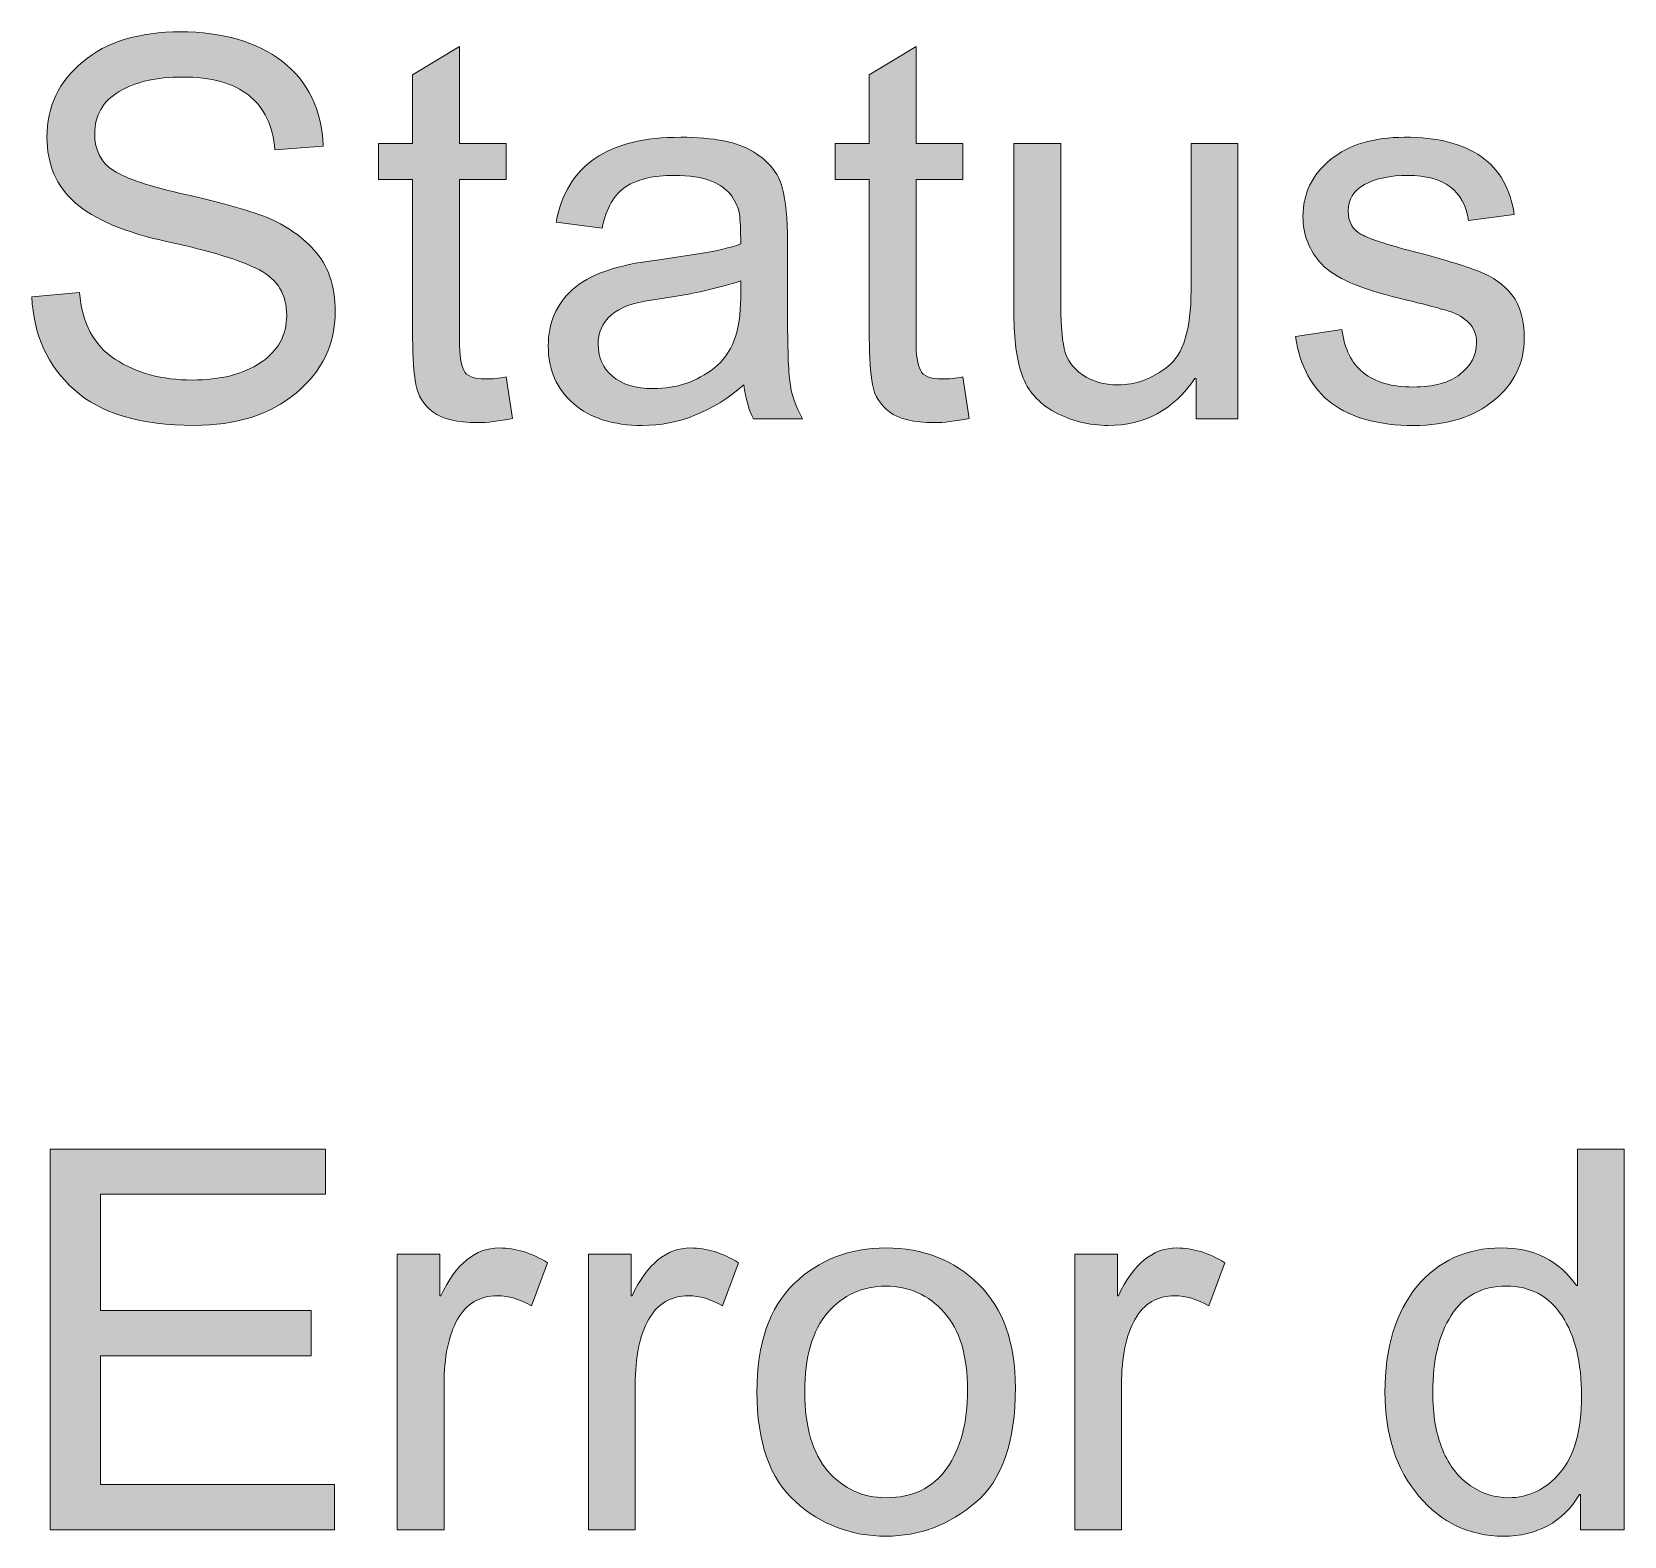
# Model space of a CAD drawing. Header units: inches. Extents: x -20 to 181, y -159 to -38.
# Drawn here: x 131.73 to 140.18, y -65.91 to -57.92 of the extents above; entities that cross this region are included whole.
import ezdxf

# ---------------------------------------------------------------- set-up
doc = ezdxf.new("R2010")
doc.units = ezdxf.units.IN
doc.header["$MEASUREMENT"] = 0
doc.layers.add('TEXT_GERMAN', color=7, linetype='Continuous')

# ---------------------------------------------------------------- blocks, each defined once
blk = doc.blocks.new('block 124')
at = {"layer": 'TEXT_GERMAN', "true_color": 0xffffff}
h = blk.add_hatch(color=7, dxfattribs=at)
h.dxf.hatch_style = 2
edge = h.paths.add_edge_path()
edge.add_spline(control_points=[(133.0217, -58.548), (133.0107, -58.4193), (132.9641, -58.3227), (132.8825, -58.2579), (132.8009, -58.1932), (132.6837, -58.1608), (132.5311, -58.1608), (132.3933, -58.1608), (132.2813, -58.1865), (132.1949, -58.238), (132.1084, -58.2895), (132.0653, -58.3642), (132.0653, -58.4626), (132.0653, -58.5499), (132.0987, -58.6149), (132.1652, -58.6576), (132.2317, -58.7003), (132.3592, -58.7428), (132.5476, -58.785), (132.7147, -58.8217), (132.8512, -58.8595), (132.9569, -58.898), (133.0627, -58.9366), (133.1529, -58.9966), (133.2284, -59.0779), (133.3038, -59.1592), (133.3414, -59.2682), (133.3414, -59.4052), (133.3414, -59.5788), (133.2721, -59.723), (133.134, -59.8379), (132.9958, -59.9528), (132.8153, -60.0101), (132.5931, -60.0101), (132.3092, -60.0101), (132.0967, -59.9467), (131.9558, -59.8199), (131.8149, -59.6932), (131.7401, -59.5287), (131.7318, -59.3266), (131.7318, -59.3266), (131.9854, -59.3046), (131.9854, -59.3046), (131.9975, -59.4663), (132.0598, -59.5841), (132.1728, -59.658), (132.2858, -59.7319), (132.4222, -59.769), (132.5821, -59.769), (132.7319, -59.769), (132.8529, -59.7381), (132.9452, -59.6766), (133.0375, -59.6151), (133.0837, -59.5314), (133.0837, -59.4258), (133.0837, -59.3156), (133.0355, -59.2351), (132.939, -59.1847), (132.8425, -59.1342), (132.6806, -59.0842), (132.4532, -59.0352), (132.2259, -58.9861), (132.0622, -58.9168), (131.962, -58.8278), (131.8617, -58.7387), (131.8118, -58.623), (131.8118, -58.4805), (131.8118, -58.3187), (131.8752, -58.1851), (132.0019, -58.0795), (132.1287, -57.9739), (132.3013, -57.921), (132.5201, -57.921), (132.7444, -57.921), (132.9245, -57.9736), (133.061, -58.0788), (133.1974, -58.184), (133.2697, -58.3336), (133.278, -58.5273), (133.278, -58.5273), (133.0217, -58.548), (133.0217, -58.548)], knot_values=[0, 0, 0, 0, 1, 1, 1, 2, 2, 2, 3, 3, 3, 4, 4, 4, 5, 5, 5, 6, 6, 6, 7, 7, 7, 8, 8, 8, 9, 9, 9, 10, 10, 10, 11, 11, 11, 12, 12, 12, 13, 13, 13, 14, 14, 14, 15, 15, 15, 16, 16, 16, 17, 17, 17, 18, 18, 18, 19, 19, 19, 20, 20, 20, 21, 21, 21, 22, 22, 22, 23, 23, 23, 24, 24, 24, 25, 25, 25, 26, 26, 26, 27, 27, 27, 27], degree=3, periodic=1)
h = blk.add_hatch(color=7, dxfattribs=at)
h.dxf.hatch_style = 2
edge = h.paths.add_edge_path()
edge.add_spline(control_points=[(134.2826, -59.9729), (134.2092, -59.9876), (134.1472, -59.995), (134.0966, -59.995), (133.988, -59.995), (133.9091, -59.9758), (133.8595, -59.9378), (133.8099, -59.8997), (133.7796, -59.8511), (133.7686, -59.7924), (133.7576, -59.7336), (133.752, -59.6518), (133.752, -59.5471), (133.752, -59.5471), (133.752, -58.7051), (133.752, -58.7051), (133.752, -58.7051), (133.5715, -58.7051), (133.5715, -58.7051), (133.5715, -58.7051), (133.5715, -58.5136), (133.5715, -58.5136), (133.5715, -58.5136), (133.752, -58.5136), (133.752, -58.5136), (133.752, -58.5136), (133.752, -58.1498), (133.752, -58.1498), (133.752, -58.1498), (134.0001, -57.9996), (134.0001, -57.9996), (134.0001, -57.9996), (134.0001, -58.5136), (134.0001, -58.5136), (134.0001, -58.5136), (134.2481, -58.5136), (134.2481, -58.5136), (134.2481, -58.5136), (134.2481, -58.7051), (134.2481, -58.7051), (134.2481, -58.7051), (134.0001, -58.7051), (134.0001, -58.7051), (134.0001, -58.7051), (134.0001, -59.5609), (134.0001, -59.5609), (134.0001, -59.6344), (134.0077, -59.6865), (134.0228, -59.7173), (134.038, -59.7481), (134.0762, -59.7634), (134.1379, -59.7634), (134.1737, -59.7634), (134.2106, -59.7598), (134.2481, -59.7524), (134.2481, -59.7524), (134.2826, -59.9729), (134.2826, -59.9729)], knot_values=[0, 0, 0, 0, 1, 1, 1, 2, 2, 2, 3, 3, 3, 4, 4, 4, 5, 5, 5, 6, 6, 6, 7, 7, 7, 8, 8, 8, 9, 9, 9, 10, 10, 10, 11, 11, 11, 12, 12, 12, 13, 13, 13, 14, 14, 14, 15, 15, 15, 16, 16, 16, 17, 17, 17, 18, 18, 18, 19, 19, 19, 19], degree=3, periodic=1)
h = blk.add_hatch(color=7, dxfattribs=at)
h.dxf.hatch_style = 2
edge = h.paths.add_edge_path()
edge.add_spline(control_points=[(136.7052, -59.9729), (136.6318, -59.9876), (136.5698, -59.995), (136.5191, -59.995), (136.4106, -59.995), (136.3317, -59.9758), (136.2821, -59.9378), (136.2325, -59.8997), (136.2022, -59.8511), (136.1912, -59.7924), (136.1801, -59.7336), (136.1746, -59.6518), (136.1746, -59.5471), (136.1746, -59.5471), (136.1746, -58.7051), (136.1746, -58.7051), (136.1746, -58.7051), (135.9941, -58.7051), (135.9941, -58.7051), (135.9941, -58.7051), (135.9941, -58.5136), (135.9941, -58.5136), (135.9941, -58.5136), (136.1746, -58.5136), (136.1746, -58.5136), (136.1746, -58.5136), (136.1746, -58.1498), (136.1746, -58.1498), (136.1746, -58.1498), (136.4227, -57.9996), (136.4227, -57.9996), (136.4227, -57.9996), (136.4227, -58.5136), (136.4227, -58.5136), (136.4227, -58.5136), (136.6707, -58.5136), (136.6707, -58.5136), (136.6707, -58.5136), (136.6707, -58.7051), (136.6707, -58.7051), (136.6707, -58.7051), (136.4227, -58.7051), (136.4227, -58.7051), (136.4227, -58.7051), (136.4227, -59.5609), (136.4227, -59.5609), (136.4227, -59.6344), (136.4303, -59.6865), (136.4454, -59.7173), (136.4606, -59.7481), (136.4988, -59.7634), (136.5605, -59.7634), (136.5963, -59.7634), (136.6332, -59.7598), (136.6707, -59.7524), (136.6707, -59.7524), (136.7052, -59.9729), (136.7052, -59.9729)], knot_values=[0, 0, 0, 0, 1, 1, 1, 2, 2, 2, 3, 3, 3, 4, 4, 4, 5, 5, 5, 6, 6, 6, 7, 7, 7, 8, 8, 8, 9, 9, 9, 10, 10, 10, 11, 11, 11, 12, 12, 12, 13, 13, 13, 14, 14, 14, 15, 15, 15, 16, 16, 16, 17, 17, 17, 18, 18, 18, 19, 19, 19, 19], degree=3, periodic=1)
h = blk.add_hatch(color=7, dxfattribs=at)
h.dxf.hatch_style = 2
edge = h.paths.add_edge_path()
edge.add_spline(control_points=[(135.8205, -59.9757), (135.8205, -59.9757), (135.56, -59.9757), (135.56, -59.9757), (135.5363, -59.9297), (135.519, -59.8696), (135.509, -59.7951), (135.3426, -59.9385), (135.1632, -60.0101), (134.9702, -60.0101), (134.8159, -60.0101), (134.6943, -59.9715), (134.605, -59.8944), (134.5158, -59.8172), (134.4714, -59.7152), (134.4714, -59.5884), (134.4714, -59.4672), (134.5144, -59.3673), (134.6002, -59.2887), (134.686, -59.2102), (134.8352, -59.158), (135.0474, -59.1323), (135.0474, -59.1323), (135.2789, -59.0979), (135.2789, -59.0979), (135.3654, -59.0841), (135.4363, -59.067), (135.4925, -59.0469), (135.4925, -58.9725), (135.4901, -58.9199), (135.4856, -58.8891), (135.4811, -58.8583), (135.4674, -58.8264), (135.445, -58.7933), (135.4226, -58.7602), (135.3864, -58.7335), (135.3368, -58.7134), (135.2872, -58.6932), (135.2207, -58.6831), (135.137, -58.6831), (135.0305, -58.6831), (134.9461, -58.7029), (134.8841, -58.7423), (134.8221, -58.7818), (134.7797, -58.8553), (134.7566, -58.9628), (134.7566, -58.9628), (134.5141, -58.9311), (134.5141, -58.9311), (134.5406, -58.7814), (134.6092, -58.6688), (134.7194, -58.5935), (134.8297, -58.5182), (134.9813, -58.4805), (135.1742, -58.4805), (135.3495, -58.4805), (135.4784, -58.5065), (135.5607, -58.5584), (135.6431, -58.6102), (135.6934, -58.6729), (135.7123, -58.7465), (135.7312, -58.82), (135.7406, -58.9146), (135.7406, -59.0303), (135.7406, -59.0303), (135.7406, -59.3638), (135.7406, -59.3638), (135.7406, -59.5669), (135.7443, -59.703), (135.7523, -59.7724), (135.7602, -59.8418), (135.7829, -59.9095), (135.8205, -59.9757)], knot_values=[0, 0, 0, 0, 1, 1, 1, 2, 2, 2, 3, 3, 3, 4, 4, 4, 5, 5, 5, 6, 6, 6, 7, 7, 7, 8, 8, 8, 9, 9, 9, 10, 10, 10, 11, 11, 11, 12, 12, 12, 13, 13, 13, 14, 14, 14, 15, 15, 15, 16, 16, 16, 17, 17, 17, 18, 18, 18, 19, 19, 19, 20, 20, 20, 21, 21, 21, 22, 22, 22, 23, 23, 23, 24, 24, 24, 24], degree=3, periodic=1)
edge = h.paths.add_edge_path()
edge.add_spline(control_points=[(135.4925, -59.3321), (135.4925, -59.3321), (135.4925, -59.2426), (135.4925, -59.2426), (135.363, -59.2858), (135.2045, -59.3199), (135.0171, -59.3452), (134.8297, -59.3705), (134.736, -59.4498), (134.736, -59.5829), (134.736, -59.6499), (134.7611, -59.7054), (134.8118, -59.749), (134.8624, -59.7926), (134.9347, -59.8144), (135.0295, -59.8144), (135.1518, -59.8144), (135.2593, -59.7779), (135.3526, -59.7049), (135.446, -59.6318), (135.4925, -59.5077), (135.4925, -59.3321)], knot_values=[0, 0, 0, 0, 1, 1, 1, 2, 2, 2, 3, 3, 3, 4, 4, 4, 5, 5, 5, 6, 6, 6, 7, 7, 7, 7], degree=3, periodic=1)
h = blk.add_hatch(color=7, dxfattribs=at)
h.dxf.hatch_style = 2
edge = h.paths.add_edge_path()
edge.add_spline(control_points=[(138.1297, -59.9757), (138.1297, -59.9757), (137.9079, -59.9757), (137.9079, -59.9757), (137.9079, -59.9757), (137.9079, -59.7607), (137.9079, -59.7607), (137.9079, -59.7607), (137.901, -59.7607), (137.901, -59.7607), (137.789, -59.9269), (137.636, -60.0101), (137.4421, -60.0101), (137.3401, -60.0101), (137.2457, -59.9865), (137.1589, -59.9391), (137.0721, -59.8918), (137.0142, -59.8267), (136.9853, -59.7435), (136.9563, -59.6603), (136.9419, -59.5526), (136.9419, -59.4203), (136.9419, -59.4203), (136.9419, -58.5136), (136.9419, -58.5136), (136.9419, -58.5136), (137.1899, -58.5136), (137.1899, -58.5136), (137.1899, -58.5136), (137.1899, -59.3239), (137.1899, -59.3239), (137.1899, -59.4534), (137.1961, -59.5462), (137.2085, -59.6022), (137.2209, -59.6582), (137.2533, -59.7044), (137.3057, -59.7407), (137.358, -59.7771), (137.4207, -59.7951), (137.4931, -59.7951), (137.5868, -59.7951), (137.675, -59.7628), (137.7577, -59.698), (137.8403, -59.6332), (137.8817, -59.4989), (137.8817, -59.2949), (137.8817, -59.2949), (137.8817, -58.5136), (137.8817, -58.5136), (137.8817, -58.5136), (138.1297, -58.5136), (138.1297, -58.5136), (138.1297, -58.5136), (138.1297, -59.9757), (138.1297, -59.9757)], knot_values=[0, 0, 0, 0, 1, 1, 1, 2, 2, 2, 3, 3, 3, 4, 4, 4, 5, 5, 5, 6, 6, 6, 7, 7, 7, 8, 8, 8, 9, 9, 9, 10, 10, 10, 11, 11, 11, 12, 12, 12, 13, 13, 13, 14, 14, 14, 15, 15, 15, 16, 16, 16, 17, 17, 17, 18, 18, 18, 18], degree=3, periodic=1)
h = blk.add_hatch(color=7, dxfattribs=at)
h.dxf.hatch_style = 2
edge = h.paths.add_edge_path()
edge.add_spline(control_points=[(139.3531, -58.9228), (139.3421, -58.8429), (139.3097, -58.783), (139.2559, -58.743), (139.2022, -58.703), (139.1278, -58.6831), (139.032, -58.6831), (138.9376, -58.6831), (138.8611, -58.6991), (138.8026, -58.7313), (138.7443, -58.7635), (138.715, -58.8104), (138.715, -58.8719), (138.715, -58.9297), (138.7385, -58.9711), (138.7846, -58.9959), (138.8311, -59.0207), (138.9228, -59.051), (139.0596, -59.0868), (139.2139, -59.1263), (139.3297, -59.1612), (139.4061, -59.1916), (139.483, -59.2219), (139.5426, -59.2644), (139.5853, -59.319), (139.628, -59.3736), (139.6494, -59.4498), (139.6494, -59.5471), (139.6494, -59.6775), (139.5963, -59.7874), (139.4895, -59.8764), (139.3831, -59.9655), (139.2408, -60.0101), (139.0623, -60.0101), (138.877, -60.0101), (138.7319, -59.9708), (138.6275, -59.8923), (138.5235, -59.8137), (138.4594, -59.6959), (138.4353, -59.5388), (138.4353, -59.5388), (138.682, -59.5016), (138.682, -59.5016), (138.6951, -59.6036), (138.733, -59.6799), (138.7957, -59.7304), (138.8587, -59.7808), (138.9466, -59.8062), (139.0596, -59.8062), (139.1681, -59.8062), (139.2511, -59.7834), (139.309, -59.738), (139.3669, -59.6925), (139.3958, -59.6372), (139.3958, -59.5719), (139.3958, -59.5278), (139.3827, -59.4925), (139.3558, -59.4658), (139.3293, -59.4391), (139.2959, -59.4191), (139.2559, -59.4058), (139.216, -59.3926), (139.1264, -59.3688), (138.9865, -59.3349), (138.7791, -59.2853), (138.642, -59.2252), (138.5752, -59.1544), (138.5087, -59.0836), (138.4753, -58.9992), (138.4753, -58.9008), (138.4753, -58.7787), (138.5242, -58.6781), (138.6213, -58.599), (138.7188, -58.5199), (138.8498, -58.4805), (139.0141, -58.4805), (139.1887, -58.4805), (139.3245, -58.5148), (139.4213, -58.5832), (139.5184, -58.6515), (139.5763, -58.7539), (139.5956, -58.8898), (139.5956, -58.8898), (139.3531, -58.9228), (139.3531, -58.9228)], knot_values=[0, 0, 0, 0, 1, 1, 1, 2, 2, 2, 3, 3, 3, 4, 4, 4, 5, 5, 5, 6, 6, 6, 7, 7, 7, 8, 8, 8, 9, 9, 9, 10, 10, 10, 11, 11, 11, 12, 12, 12, 13, 13, 13, 14, 14, 14, 15, 15, 15, 16, 16, 16, 17, 17, 17, 18, 18, 18, 19, 19, 19, 20, 20, 20, 21, 21, 21, 22, 22, 22, 23, 23, 23, 24, 24, 24, 25, 25, 25, 26, 26, 26, 27, 27, 27, 28, 28, 28, 28], degree=3, periodic=1)
at = {"layer": 'TEXT_GERMAN', "lineweight": 0}
for points, knots in [([(133.0217, -58.548), (133.0107, -58.4193), (132.9641, -58.3227), (132.8825, -58.2579), (132.8009, -58.1932), (132.6837, -58.1608), (132.5311, -58.1608), (132.3933, -58.1608), (132.2813, -58.1865), (132.1949, -58.238), (132.1084, -58.2895), (132.0653, -58.3642), (132.0653, -58.4626), (132.0653, -58.5499), (132.0987, -58.6149), (132.1652, -58.6576), (132.2317, -58.7003), (132.3592, -58.7428), (132.5476, -58.785), (132.7147, -58.8217), (132.8512, -58.8595), (132.9569, -58.898), (133.0627, -58.9366), (133.1529, -58.9966), (133.2284, -59.0779), (133.3038, -59.1592), (133.3414, -59.2682), (133.3414, -59.4052), (133.3414, -59.5788), (133.2721, -59.723), (133.134, -59.8379), (132.9958, -59.9528), (132.8153, -60.0101), (132.5931, -60.0101), (132.3092, -60.0101), (132.0967, -59.9467), (131.9558, -59.8199), (131.8149, -59.6932), (131.7401, -59.5287), (131.7318, -59.3266), (131.7318, -59.3266), (131.9854, -59.3046), (131.9854, -59.3046), (131.9975, -59.4663), (132.0598, -59.5841), (132.1728, -59.658), (132.2858, -59.7319), (132.4222, -59.769), (132.5821, -59.769), (132.7319, -59.769), (132.8529, -59.7381), (132.9452, -59.6766), (133.0375, -59.6151), (133.0837, -59.5314), (133.0837, -59.4258), (133.0837, -59.3156), (133.0355, -59.2351), (132.939, -59.1847), (132.8425, -59.1342), (132.6806, -59.0842), (132.4532, -59.0352), (132.2259, -58.9861), (132.0622, -58.9168), (131.962, -58.8278), (131.8617, -58.7387), (131.8118, -58.623), (131.8118, -58.4805), (131.8118, -58.3187), (131.8752, -58.1851), (132.0019, -58.0795), (132.1287, -57.9739), (132.3013, -57.921), (132.5201, -57.921), (132.7444, -57.921), (132.9245, -57.9736), (133.061, -58.0788), (133.1974, -58.184), (133.2697, -58.3336), (133.278, -58.5273), (133.278, -58.5273), (133.0217, -58.548), (133.0217, -58.548)], [0, 0, 0, 0, 1, 1, 1, 2, 2, 2, 3, 3, 3, 4, 4, 4, 5, 5, 5, 6, 6, 6, 7, 7, 7, 8, 8, 8, 9, 9, 9, 10, 10, 10, 11, 11, 11, 12, 12, 12, 13, 13, 13, 14, 14, 14, 15, 15, 15, 16, 16, 16, 17, 17, 17, 18, 18, 18, 19, 19, 19, 20, 20, 20, 21, 21, 21, 22, 22, 22, 23, 23, 23, 24, 24, 24, 25, 25, 25, 26, 26, 26, 27, 27, 27, 27]), ([(134.2826, -59.9729), (134.2092, -59.9876), (134.1472, -59.995), (134.0966, -59.995), (133.988, -59.995), (133.9091, -59.9758), (133.8595, -59.9378), (133.8099, -59.8997), (133.7796, -59.8511), (133.7686, -59.7924), (133.7576, -59.7336), (133.752, -59.6518), (133.752, -59.5471), (133.752, -59.5471), (133.752, -58.7051), (133.752, -58.7051), (133.752, -58.7051), (133.5715, -58.7051), (133.5715, -58.7051), (133.5715, -58.7051), (133.5715, -58.5136), (133.5715, -58.5136), (133.5715, -58.5136), (133.752, -58.5136), (133.752, -58.5136), (133.752, -58.5136), (133.752, -58.1498), (133.752, -58.1498), (133.752, -58.1498), (134.0001, -57.9996), (134.0001, -57.9996), (134.0001, -57.9996), (134.0001, -58.5136), (134.0001, -58.5136), (134.0001, -58.5136), (134.2481, -58.5136), (134.2481, -58.5136), (134.2481, -58.5136), (134.2481, -58.7051), (134.2481, -58.7051), (134.2481, -58.7051), (134.0001, -58.7051), (134.0001, -58.7051), (134.0001, -58.7051), (134.0001, -59.5609), (134.0001, -59.5609), (134.0001, -59.6344), (134.0077, -59.6865), (134.0228, -59.7173), (134.038, -59.7481), (134.0762, -59.7634), (134.1379, -59.7634), (134.1737, -59.7634), (134.2106, -59.7598), (134.2481, -59.7524), (134.2481, -59.7524), (134.2826, -59.9729), (134.2826, -59.9729)], [0, 0, 0, 0, 1, 1, 1, 2, 2, 2, 3, 3, 3, 4, 4, 4, 5, 5, 5, 6, 6, 6, 7, 7, 7, 8, 8, 8, 9, 9, 9, 10, 10, 10, 11, 11, 11, 12, 12, 12, 13, 13, 13, 14, 14, 14, 15, 15, 15, 16, 16, 16, 17, 17, 17, 18, 18, 18, 19, 19, 19, 19]), ([(136.7052, -59.9729), (136.6318, -59.9876), (136.5698, -59.995), (136.5191, -59.995), (136.4106, -59.995), (136.3317, -59.9758), (136.2821, -59.9378), (136.2325, -59.8997), (136.2022, -59.8511), (136.1912, -59.7924), (136.1801, -59.7336), (136.1746, -59.6518), (136.1746, -59.5471), (136.1746, -59.5471), (136.1746, -58.7051), (136.1746, -58.7051), (136.1746, -58.7051), (135.9941, -58.7051), (135.9941, -58.7051), (135.9941, -58.7051), (135.9941, -58.5136), (135.9941, -58.5136), (135.9941, -58.5136), (136.1746, -58.5136), (136.1746, -58.5136), (136.1746, -58.5136), (136.1746, -58.1498), (136.1746, -58.1498), (136.1746, -58.1498), (136.4227, -57.9996), (136.4227, -57.9996), (136.4227, -57.9996), (136.4227, -58.5136), (136.4227, -58.5136), (136.4227, -58.5136), (136.6707, -58.5136), (136.6707, -58.5136), (136.6707, -58.5136), (136.6707, -58.7051), (136.6707, -58.7051), (136.6707, -58.7051), (136.4227, -58.7051), (136.4227, -58.7051), (136.4227, -58.7051), (136.4227, -59.5609), (136.4227, -59.5609), (136.4227, -59.6344), (136.4303, -59.6865), (136.4454, -59.7173), (136.4606, -59.7481), (136.4988, -59.7634), (136.5605, -59.7634), (136.5963, -59.7634), (136.6332, -59.7598), (136.6707, -59.7524), (136.6707, -59.7524), (136.7052, -59.9729), (136.7052, -59.9729)], [0, 0, 0, 0, 1, 1, 1, 2, 2, 2, 3, 3, 3, 4, 4, 4, 5, 5, 5, 6, 6, 6, 7, 7, 7, 8, 8, 8, 9, 9, 9, 10, 10, 10, 11, 11, 11, 12, 12, 12, 13, 13, 13, 14, 14, 14, 15, 15, 15, 16, 16, 16, 17, 17, 17, 18, 18, 18, 19, 19, 19, 19]), ([(135.8205, -59.9757), (135.8205, -59.9757), (135.56, -59.9757), (135.56, -59.9757), (135.5363, -59.9297), (135.519, -59.8696), (135.509, -59.7951), (135.3426, -59.9385), (135.1632, -60.0101), (134.9702, -60.0101), (134.8159, -60.0101), (134.6943, -59.9715), (134.605, -59.8944), (134.5158, -59.8172), (134.4714, -59.7152), (134.4714, -59.5884), (134.4714, -59.4672), (134.5144, -59.3673), (134.6002, -59.2887), (134.686, -59.2102), (134.8352, -59.158), (135.0474, -59.1323), (135.0474, -59.1323), (135.2789, -59.0979), (135.2789, -59.0979), (135.3654, -59.0841), (135.4363, -59.067), (135.4925, -59.0469), (135.4925, -58.9725), (135.4901, -58.9199), (135.4856, -58.8891), (135.4811, -58.8583), (135.4674, -58.8264), (135.445, -58.7933), (135.4226, -58.7602), (135.3864, -58.7335), (135.3368, -58.7134), (135.2872, -58.6932), (135.2207, -58.6831), (135.137, -58.6831), (135.0305, -58.6831), (134.9461, -58.7029), (134.8841, -58.7423), (134.8221, -58.7818), (134.7797, -58.8553), (134.7566, -58.9628), (134.7566, -58.9628), (134.5141, -58.9311), (134.5141, -58.9311), (134.5406, -58.7814), (134.6092, -58.6688), (134.7194, -58.5935), (134.8297, -58.5182), (134.9813, -58.4805), (135.1742, -58.4805), (135.3495, -58.4805), (135.4784, -58.5065), (135.5607, -58.5584), (135.6431, -58.6102), (135.6934, -58.6729), (135.7123, -58.7465), (135.7312, -58.82), (135.7406, -58.9146), (135.7406, -59.0303), (135.7406, -59.0303), (135.7406, -59.3638), (135.7406, -59.3638), (135.7406, -59.5669), (135.7443, -59.703), (135.7523, -59.7724), (135.7602, -59.8418), (135.7829, -59.9095), (135.8205, -59.9757)], [0, 0, 0, 0, 1, 1, 1, 2, 2, 2, 3, 3, 3, 4, 4, 4, 5, 5, 5, 6, 6, 6, 7, 7, 7, 8, 8, 8, 9, 9, 9, 10, 10, 10, 11, 11, 11, 12, 12, 12, 13, 13, 13, 14, 14, 14, 15, 15, 15, 16, 16, 16, 17, 17, 17, 18, 18, 18, 19, 19, 19, 20, 20, 20, 21, 21, 21, 22, 22, 22, 23, 23, 23, 24, 24, 24, 24]), ([(138.1297, -59.9757), (138.1297, -59.9757), (137.9079, -59.9757), (137.9079, -59.9757), (137.9079, -59.9757), (137.9079, -59.7607), (137.9079, -59.7607), (137.9079, -59.7607), (137.901, -59.7607), (137.901, -59.7607), (137.789, -59.9269), (137.636, -60.0101), (137.4421, -60.0101), (137.3401, -60.0101), (137.2457, -59.9865), (137.1589, -59.9391), (137.0721, -59.8918), (137.0142, -59.8267), (136.9853, -59.7435), (136.9563, -59.6603), (136.9419, -59.5526), (136.9419, -59.4203), (136.9419, -59.4203), (136.9419, -58.5136), (136.9419, -58.5136), (136.9419, -58.5136), (137.1899, -58.5136), (137.1899, -58.5136), (137.1899, -58.5136), (137.1899, -59.3239), (137.1899, -59.3239), (137.1899, -59.4534), (137.1961, -59.5462), (137.2085, -59.6022), (137.2209, -59.6582), (137.2533, -59.7044), (137.3057, -59.7407), (137.358, -59.7771), (137.4207, -59.7951), (137.4931, -59.7951), (137.5868, -59.7951), (137.675, -59.7628), (137.7577, -59.698), (137.8403, -59.6332), (137.8817, -59.4989), (137.8817, -59.2949), (137.8817, -59.2949), (137.8817, -58.5136), (137.8817, -58.5136), (137.8817, -58.5136), (138.1297, -58.5136), (138.1297, -58.5136), (138.1297, -58.5136), (138.1297, -59.9757), (138.1297, -59.9757)], [0, 0, 0, 0, 1, 1, 1, 2, 2, 2, 3, 3, 3, 4, 4, 4, 5, 5, 5, 6, 6, 6, 7, 7, 7, 8, 8, 8, 9, 9, 9, 10, 10, 10, 11, 11, 11, 12, 12, 12, 13, 13, 13, 14, 14, 14, 15, 15, 15, 16, 16, 16, 17, 17, 17, 18, 18, 18, 18]), ([(139.3531, -58.9228), (139.3421, -58.8429), (139.3097, -58.783), (139.2559, -58.743), (139.2022, -58.703), (139.1278, -58.6831), (139.032, -58.6831), (138.9376, -58.6831), (138.8611, -58.6991), (138.8026, -58.7313), (138.7443, -58.7635), (138.715, -58.8104), (138.715, -58.8719), (138.715, -58.9297), (138.7385, -58.9711), (138.7846, -58.9959), (138.8311, -59.0207), (138.9228, -59.051), (139.0596, -59.0868), (139.2139, -59.1263), (139.3297, -59.1612), (139.4061, -59.1916), (139.483, -59.2219), (139.5426, -59.2644), (139.5853, -59.319), (139.628, -59.3736), (139.6494, -59.4498), (139.6494, -59.5471), (139.6494, -59.6775), (139.5963, -59.7874), (139.4895, -59.8764), (139.3831, -59.9655), (139.2408, -60.0101), (139.0623, -60.0101), (138.877, -60.0101), (138.7319, -59.9708), (138.6275, -59.8923), (138.5235, -59.8137), (138.4594, -59.6959), (138.4353, -59.5388), (138.4353, -59.5388), (138.682, -59.5016), (138.682, -59.5016), (138.6951, -59.6036), (138.733, -59.6799), (138.7957, -59.7304), (138.8587, -59.7808), (138.9466, -59.8062), (139.0596, -59.8062), (139.1681, -59.8062), (139.2511, -59.7834), (139.309, -59.738), (139.3669, -59.6925), (139.3958, -59.6372), (139.3958, -59.5719), (139.3958, -59.5278), (139.3827, -59.4925), (139.3558, -59.4658), (139.3293, -59.4391), (139.2959, -59.4191), (139.2559, -59.4058), (139.216, -59.3926), (139.1264, -59.3688), (138.9865, -59.3349), (138.7791, -59.2853), (138.642, -59.2252), (138.5752, -59.1544), (138.5087, -59.0836), (138.4753, -58.9992), (138.4753, -58.9008), (138.4753, -58.7787), (138.5242, -58.6781), (138.6213, -58.599), (138.7188, -58.5199), (138.8498, -58.4805), (139.0141, -58.4805), (139.1887, -58.4805), (139.3245, -58.5148), (139.4213, -58.5832), (139.5184, -58.6515), (139.5763, -58.7539), (139.5956, -58.8898), (139.5956, -58.8898), (139.3531, -58.9228), (139.3531, -58.9228)], [0, 0, 0, 0, 1, 1, 1, 2, 2, 2, 3, 3, 3, 4, 4, 4, 5, 5, 5, 6, 6, 6, 7, 7, 7, 8, 8, 8, 9, 9, 9, 10, 10, 10, 11, 11, 11, 12, 12, 12, 13, 13, 13, 14, 14, 14, 15, 15, 15, 16, 16, 16, 17, 17, 17, 18, 18, 18, 19, 19, 19, 20, 20, 20, 21, 21, 21, 22, 22, 22, 23, 23, 23, 24, 24, 24, 25, 25, 25, 26, 26, 26, 27, 27, 27, 28, 28, 28, 28]), ([(135.4925, -59.3321), (135.4925, -59.3321), (135.4925, -59.2426), (135.4925, -59.2426), (135.363, -59.2858), (135.2045, -59.3199), (135.0171, -59.3452), (134.8297, -59.3705), (134.736, -59.4498), (134.736, -59.5829), (134.736, -59.6499), (134.7611, -59.7054), (134.8118, -59.749), (134.8624, -59.7926), (134.9347, -59.8144), (135.0295, -59.8144), (135.1518, -59.8144), (135.2593, -59.7779), (135.3526, -59.7049), (135.446, -59.6318), (135.4925, -59.5077), (135.4925, -59.3321)], [0, 0, 0, 0, 1, 1, 1, 2, 2, 2, 3, 3, 3, 4, 4, 4, 5, 5, 5, 6, 6, 6, 7, 7, 7, 7])]:
    blk.add_open_spline(points, degree=3, knots=knots, dxfattribs=at)
blk = doc.blocks.new('block 125')
at = {"layer": 'TEXT_GERMAN', "true_color": 0xffffff}
h = blk.add_hatch(color=7, dxfattribs=at)
h.dxf.hatch_style = 2
h.paths.add_polyline_path([(133.3373, -65.8706), (131.8283, -65.8706), (131.8283, -63.8504), (133.2904, -63.8504), (133.2904, -64.0901), (132.0956, -64.0901), (132.0956, -64.7075), (133.2132, -64.7075), (133.2132, -64.9473), (132.0956, -64.9473), (132.0956, -65.6308), (133.3373, -65.6308)])
h = blk.add_hatch(color=7, dxfattribs=at)
h.dxf.hatch_style = 2
edge = h.paths.add_edge_path()
edge.add_spline(control_points=[(140.1792, -65.8706), (140.1792, -65.8706), (139.9477, -65.8706), (139.9477, -65.8706), (139.9477, -65.8706), (139.9477, -65.6845), (139.9477, -65.6845), (139.9477, -65.6845), (139.9422, -65.6845), (139.9422, -65.6845), (139.853, -65.8315), (139.7183, -65.905), (139.5384, -65.905), (139.3593, -65.905), (139.2098, -65.8341), (139.0899, -65.6921), (138.97, -65.5502), (138.91, -65.3662), (138.91, -65.1402), (138.91, -64.904), (138.9665, -64.7177), (139.0795, -64.5807), (139.1925, -64.4438), (139.3417, -64.3754), (139.5274, -64.3754), (139.7017, -64.3754), (139.8347, -64.4421), (139.9257, -64.5752), (139.9257, -64.5752), (139.9312, -64.5752), (139.9312, -64.5752), (139.9312, -64.5752), (139.9312, -63.8504), (139.9312, -63.8504), (139.9312, -63.8504), (140.1792, -63.8504), (140.1792, -63.8504), (140.1792, -63.8504), (140.1792, -65.8706), (140.1792, -65.8706)], knot_values=[0, 0, 0, 0, 1, 1, 1, 2, 2, 2, 3, 3, 3, 4, 4, 4, 5, 5, 5, 6, 6, 6, 7, 7, 7, 8, 8, 8, 9, 9, 9, 10, 10, 10, 11, 11, 11, 12, 12, 12, 13, 13, 13, 13], degree=3, periodic=1)
edge = h.paths.add_edge_path()
edge.add_spline(control_points=[(139.5646, -65.7011), (139.6728, -65.7011), (139.7648, -65.6565), (139.8402, -65.5674), (139.9153, -65.4783), (139.9532, -65.3433), (139.9532, -65.1623), (139.9532, -64.984), (139.9188, -64.842), (139.8499, -64.7364), (139.781, -64.6309), (139.6821, -64.578), (139.5536, -64.578), (139.4247, -64.578), (139.3276, -64.6296), (139.2621, -64.733), (139.1963, -64.8364), (139.1636, -64.9721), (139.1636, -65.1402), (139.1636, -65.2615), (139.1812, -65.3641), (139.2167, -65.4482), (139.2518, -65.5323), (139.3014, -65.5955), (139.3648, -65.6377), (139.4282, -65.6799), (139.4947, -65.7011), (139.5646, -65.7011)], knot_values=[0, 0, 0, 0, 1, 1, 1, 2, 2, 2, 3, 3, 3, 4, 4, 4, 5, 5, 5, 6, 6, 6, 7, 7, 7, 8, 8, 8, 9, 9, 9, 9], degree=3, periodic=1)
h = blk.add_hatch(color=7, dxfattribs=at)
h.dxf.hatch_style = 2
edge = h.paths.add_edge_path()
edge.add_spline(control_points=[(134.4672, -64.4539), (134.4672, -64.4539), (134.3818, -64.6827), (134.3818, -64.6827), (134.3201, -64.6469), (134.2602, -64.629), (134.2013, -64.629), (134.1086, -64.629), (134.0383, -64.6705), (133.9904, -64.7537), (133.9426, -64.8369), (133.9188, -64.9533), (133.9188, -65.103), (133.9188, -65.103), (133.9188, -65.8706), (133.9188, -65.8706), (133.9188, -65.8706), (133.6707, -65.8706), (133.6707, -65.8706), (133.6707, -65.8706), (133.6707, -64.4085), (133.6707, -64.4085), (133.6707, -64.4085), (133.8967, -64.4085), (133.8967, -64.4085), (133.8967, -64.4085), (133.8967, -64.629), (133.8967, -64.629), (133.8967, -64.629), (133.9022, -64.629), (133.9022, -64.629), (133.9811, -64.46), (134.0845, -64.3754), (134.2123, -64.3754), (134.2967, -64.3754), (134.3818, -64.4016), (134.4672, -64.4539)], knot_values=[0, 0, 0, 0, 1, 1, 1, 2, 2, 2, 3, 3, 3, 4, 4, 4, 5, 5, 5, 6, 6, 6, 7, 7, 7, 8, 8, 8, 9, 9, 9, 10, 10, 10, 11, 11, 11, 12, 12, 12, 12], degree=3, periodic=1)
h = blk.add_hatch(color=7, dxfattribs=at)
h.dxf.hatch_style = 2
edge = h.paths.add_edge_path()
edge.add_spline(control_points=[(135.4815, -64.4539), (135.4815, -64.4539), (135.396, -64.6827), (135.396, -64.6827), (135.3347, -64.6469), (135.2744, -64.629), (135.2155, -64.629), (135.1228, -64.629), (135.0526, -64.6705), (135.0047, -64.7537), (134.9571, -64.8369), (134.933, -64.9533), (134.933, -65.103), (134.933, -65.103), (134.933, -65.8706), (134.933, -65.8706), (134.933, -65.8706), (134.685, -65.8706), (134.685, -65.8706), (134.685, -65.8706), (134.685, -64.4085), (134.685, -64.4085), (134.685, -64.4085), (134.911, -64.4085), (134.911, -64.4085), (134.911, -64.4085), (134.911, -64.629), (134.911, -64.629), (134.911, -64.629), (134.9165, -64.629), (134.9165, -64.629), (134.9957, -64.46), (135.0991, -64.3754), (135.2265, -64.3754), (135.3113, -64.3754), (135.396, -64.4016), (135.4815, -64.4539)], knot_values=[0, 0, 0, 0, 1, 1, 1, 2, 2, 2, 3, 3, 3, 4, 4, 4, 5, 5, 5, 6, 6, 6, 7, 7, 7, 8, 8, 8, 9, 9, 9, 10, 10, 10, 11, 11, 11, 12, 12, 12, 12], degree=3, periodic=1)
h = blk.add_hatch(color=7, dxfattribs=at)
h.dxf.hatch_style = 2
edge = h.paths.add_edge_path()
edge.add_spline(control_points=[(136.2635, -64.3754), (136.4609, -64.3754), (136.6249, -64.4396), (136.7548, -64.5683), (136.8847, -64.697), (136.9498, -64.8798), (136.9498, -65.1168), (136.9498, -65.4043), (136.8795, -65.6075), (136.7389, -65.7266), (136.5984, -65.8456), (136.4399, -65.905), (136.2635, -65.905), (136.0789, -65.905), (135.9187, -65.8439), (135.7826, -65.7217), (135.6465, -65.5996), (135.5786, -65.4057), (135.5786, -65.1402), (135.5786, -64.883), (135.6444, -64.6911), (135.7757, -64.5649), (135.9069, -64.4386), (136.0696, -64.3754), (136.2635, -64.3754)], knot_values=[0, 0, 0, 0, 1, 1, 1, 2, 2, 2, 3, 3, 3, 4, 4, 4, 5, 5, 5, 6, 6, 6, 7, 7, 7, 8, 8, 8, 8], degree=3, periodic=1)
edge = h.paths.add_edge_path()
edge.add_spline(control_points=[(136.2635, -65.7011), (136.4051, -65.7011), (136.5126, -65.6487), (136.586, -65.544), (136.6594, -65.4392), (136.6962, -65.3014), (136.6962, -65.1306), (136.6962, -64.9478), (136.6545, -64.81), (136.5715, -64.7172), (136.4885, -64.6243), (136.3858, -64.578), (136.2635, -64.578), (136.1378, -64.578), (136.0344, -64.625), (135.9535, -64.7192), (135.8725, -64.8134), (135.8322, -64.9537), (135.8322, -65.1402), (135.8322, -65.3257), (135.8732, -65.4656), (135.9555, -65.5598), (136.0379, -65.654), (136.1405, -65.7011), (136.2635, -65.7011)], knot_values=[0, 0, 0, 0, 1, 1, 1, 2, 2, 2, 3, 3, 3, 4, 4, 4, 5, 5, 5, 6, 6, 6, 7, 7, 7, 8, 8, 8, 8], degree=3, periodic=1)
h = blk.add_hatch(color=7, dxfattribs=at)
h.dxf.hatch_style = 2
edge = h.paths.add_edge_path()
edge.add_spline(control_points=[(138.0612, -64.4539), (138.0612, -64.4539), (137.9757, -64.6827), (137.9757, -64.6827), (137.9141, -64.6469), (137.8538, -64.629), (137.7952, -64.629), (137.7022, -64.629), (137.6319, -64.6705), (137.5844, -64.7537), (137.5365, -64.8369), (137.5127, -64.9533), (137.5127, -65.103), (137.5127, -65.103), (137.5127, -65.8706), (137.5127, -65.8706), (137.5127, -65.8706), (137.2647, -65.8706), (137.2647, -65.8706), (137.2647, -65.8706), (137.2647, -64.4085), (137.2647, -64.4085), (137.2647, -64.4085), (137.4907, -64.4085), (137.4907, -64.4085), (137.4907, -64.4085), (137.4907, -64.629), (137.4907, -64.629), (137.4907, -64.629), (137.4962, -64.629), (137.4962, -64.629), (137.5751, -64.46), (137.6784, -64.3754), (137.8062, -64.3754), (137.8906, -64.3754), (137.9757, -64.4016), (138.0612, -64.4539)], knot_values=[0, 0, 0, 0, 1, 1, 1, 2, 2, 2, 3, 3, 3, 4, 4, 4, 5, 5, 5, 6, 6, 6, 7, 7, 7, 8, 8, 8, 9, 9, 9, 10, 10, 10, 11, 11, 11, 12, 12, 12, 12], degree=3, periodic=1)
at = {"layer": 'TEXT_GERMAN', "lineweight": 0}
blk.add_lwpolyline([(133.3373, -65.8706), (131.8283, -65.8706), (131.8283, -63.8504), (133.2904, -63.8504), (133.2904, -64.0901), (132.0956, -64.0901), (132.0956, -64.7075), (133.2132, -64.7075), (133.2132, -64.9473), (132.0956, -64.9473), (132.0956, -65.6308), (133.3373, -65.6308), (133.3373, -65.8706)], dxfattribs=at)
for points, knots in [([(140.1792, -65.8706), (140.1792, -65.8706), (139.9477, -65.8706), (139.9477, -65.8706), (139.9477, -65.8706), (139.9477, -65.6845), (139.9477, -65.6845), (139.9477, -65.6845), (139.9422, -65.6845), (139.9422, -65.6845), (139.853, -65.8315), (139.7183, -65.905), (139.5384, -65.905), (139.3593, -65.905), (139.2098, -65.8341), (139.0899, -65.6921), (138.97, -65.5502), (138.91, -65.3662), (138.91, -65.1402), (138.91, -64.904), (138.9665, -64.7177), (139.0795, -64.5807), (139.1925, -64.4438), (139.3417, -64.3754), (139.5274, -64.3754), (139.7017, -64.3754), (139.8347, -64.4421), (139.9257, -64.5752), (139.9257, -64.5752), (139.9312, -64.5752), (139.9312, -64.5752), (139.9312, -64.5752), (139.9312, -63.8504), (139.9312, -63.8504), (139.9312, -63.8504), (140.1792, -63.8504), (140.1792, -63.8504), (140.1792, -63.8504), (140.1792, -65.8706), (140.1792, -65.8706)], [0, 0, 0, 0, 1, 1, 1, 2, 2, 2, 3, 3, 3, 4, 4, 4, 5, 5, 5, 6, 6, 6, 7, 7, 7, 8, 8, 8, 9, 9, 9, 10, 10, 10, 11, 11, 11, 12, 12, 12, 13, 13, 13, 13]), ([(134.4672, -64.4539), (134.4672, -64.4539), (134.3818, -64.6827), (134.3818, -64.6827), (134.3201, -64.6469), (134.2602, -64.629), (134.2013, -64.629), (134.1086, -64.629), (134.0383, -64.6705), (133.9904, -64.7537), (133.9426, -64.8369), (133.9188, -64.9533), (133.9188, -65.103), (133.9188, -65.103), (133.9188, -65.8706), (133.9188, -65.8706), (133.9188, -65.8706), (133.6707, -65.8706), (133.6707, -65.8706), (133.6707, -65.8706), (133.6707, -64.4085), (133.6707, -64.4085), (133.6707, -64.4085), (133.8967, -64.4085), (133.8967, -64.4085), (133.8967, -64.4085), (133.8967, -64.629), (133.8967, -64.629), (133.8967, -64.629), (133.9022, -64.629), (133.9022, -64.629), (133.9811, -64.46), (134.0845, -64.3754), (134.2123, -64.3754), (134.2967, -64.3754), (134.3818, -64.4016), (134.4672, -64.4539)], [0, 0, 0, 0, 1, 1, 1, 2, 2, 2, 3, 3, 3, 4, 4, 4, 5, 5, 5, 6, 6, 6, 7, 7, 7, 8, 8, 8, 9, 9, 9, 10, 10, 10, 11, 11, 11, 12, 12, 12, 12]), ([(135.4815, -64.4539), (135.4815, -64.4539), (135.396, -64.6827), (135.396, -64.6827), (135.3347, -64.6469), (135.2744, -64.629), (135.2155, -64.629), (135.1228, -64.629), (135.0526, -64.6705), (135.0047, -64.7537), (134.9571, -64.8369), (134.933, -64.9533), (134.933, -65.103), (134.933, -65.103), (134.933, -65.8706), (134.933, -65.8706), (134.933, -65.8706), (134.685, -65.8706), (134.685, -65.8706), (134.685, -65.8706), (134.685, -64.4085), (134.685, -64.4085), (134.685, -64.4085), (134.911, -64.4085), (134.911, -64.4085), (134.911, -64.4085), (134.911, -64.629), (134.911, -64.629), (134.911, -64.629), (134.9165, -64.629), (134.9165, -64.629), (134.9957, -64.46), (135.0991, -64.3754), (135.2265, -64.3754), (135.3113, -64.3754), (135.396, -64.4016), (135.4815, -64.4539)], [0, 0, 0, 0, 1, 1, 1, 2, 2, 2, 3, 3, 3, 4, 4, 4, 5, 5, 5, 6, 6, 6, 7, 7, 7, 8, 8, 8, 9, 9, 9, 10, 10, 10, 11, 11, 11, 12, 12, 12, 12]), ([(136.2635, -64.3754), (136.4609, -64.3754), (136.6249, -64.4396), (136.7548, -64.5683), (136.8847, -64.697), (136.9498, -64.8798), (136.9498, -65.1168), (136.9498, -65.4043), (136.8795, -65.6075), (136.7389, -65.7266), (136.5984, -65.8456), (136.4399, -65.905), (136.2635, -65.905), (136.0789, -65.905), (135.9187, -65.8439), (135.7826, -65.7217), (135.6465, -65.5996), (135.5786, -65.4057), (135.5786, -65.1402), (135.5786, -64.883), (135.6444, -64.6911), (135.7757, -64.5649), (135.9069, -64.4386), (136.0696, -64.3754), (136.2635, -64.3754)], [0, 0, 0, 0, 1, 1, 1, 2, 2, 2, 3, 3, 3, 4, 4, 4, 5, 5, 5, 6, 6, 6, 7, 7, 7, 8, 8, 8, 8]), ([(138.0612, -64.4539), (138.0612, -64.4539), (137.9757, -64.6827), (137.9757, -64.6827), (137.9141, -64.6469), (137.8538, -64.629), (137.7952, -64.629), (137.7022, -64.629), (137.6319, -64.6705), (137.5844, -64.7537), (137.5365, -64.8369), (137.5127, -64.9533), (137.5127, -65.103), (137.5127, -65.103), (137.5127, -65.8706), (137.5127, -65.8706), (137.5127, -65.8706), (137.2647, -65.8706), (137.2647, -65.8706), (137.2647, -65.8706), (137.2647, -64.4085), (137.2647, -64.4085), (137.2647, -64.4085), (137.4907, -64.4085), (137.4907, -64.4085), (137.4907, -64.4085), (137.4907, -64.629), (137.4907, -64.629), (137.4907, -64.629), (137.4962, -64.629), (137.4962, -64.629), (137.5751, -64.46), (137.6784, -64.3754), (137.8062, -64.3754), (137.8906, -64.3754), (137.9757, -64.4016), (138.0612, -64.4539)], [0, 0, 0, 0, 1, 1, 1, 2, 2, 2, 3, 3, 3, 4, 4, 4, 5, 5, 5, 6, 6, 6, 7, 7, 7, 8, 8, 8, 9, 9, 9, 10, 10, 10, 11, 11, 11, 12, 12, 12, 12]), ([(136.2635, -65.7011), (136.4051, -65.7011), (136.5126, -65.6487), (136.586, -65.544), (136.6594, -65.4392), (136.6962, -65.3014), (136.6962, -65.1306), (136.6962, -64.9478), (136.6545, -64.81), (136.5715, -64.7172), (136.4885, -64.6243), (136.3858, -64.578), (136.2635, -64.578), (136.1378, -64.578), (136.0344, -64.625), (135.9535, -64.7192), (135.8725, -64.8134), (135.8322, -64.9537), (135.8322, -65.1402), (135.8322, -65.3257), (135.8732, -65.4656), (135.9555, -65.5598), (136.0379, -65.654), (136.1405, -65.7011), (136.2635, -65.7011)], [0, 0, 0, 0, 1, 1, 1, 2, 2, 2, 3, 3, 3, 4, 4, 4, 5, 5, 5, 6, 6, 6, 7, 7, 7, 8, 8, 8, 8]), ([(139.5646, -65.7011), (139.6728, -65.7011), (139.7648, -65.6565), (139.8402, -65.5674), (139.9153, -65.4783), (139.9532, -65.3433), (139.9532, -65.1623), (139.9532, -64.984), (139.9188, -64.842), (139.8499, -64.7364), (139.781, -64.6309), (139.6821, -64.578), (139.5536, -64.578), (139.4247, -64.578), (139.3276, -64.6296), (139.2621, -64.733), (139.1963, -64.8364), (139.1636, -64.9721), (139.1636, -65.1402), (139.1636, -65.2615), (139.1812, -65.3641), (139.2167, -65.4482), (139.2518, -65.5323), (139.3014, -65.5955), (139.3648, -65.6377), (139.4282, -65.6799), (139.4947, -65.7011), (139.5646, -65.7011)], [0, 0, 0, 0, 1, 1, 1, 2, 2, 2, 3, 3, 3, 4, 4, 4, 5, 5, 5, 6, 6, 6, 7, 7, 7, 8, 8, 8, 9, 9, 9, 9])]:
    blk.add_open_spline(points, degree=3, knots=knots, dxfattribs=at)

msp = doc.modelspace()

# ---------------------------------------------------------------- block references
at = {"layer": 'TEXT_GERMAN'}
for name in ['block 124', 'block 125']:
    msp.add_blockref(name, (0, 0), dxfattribs=at)

doc.saveas('drawing.dxf')
